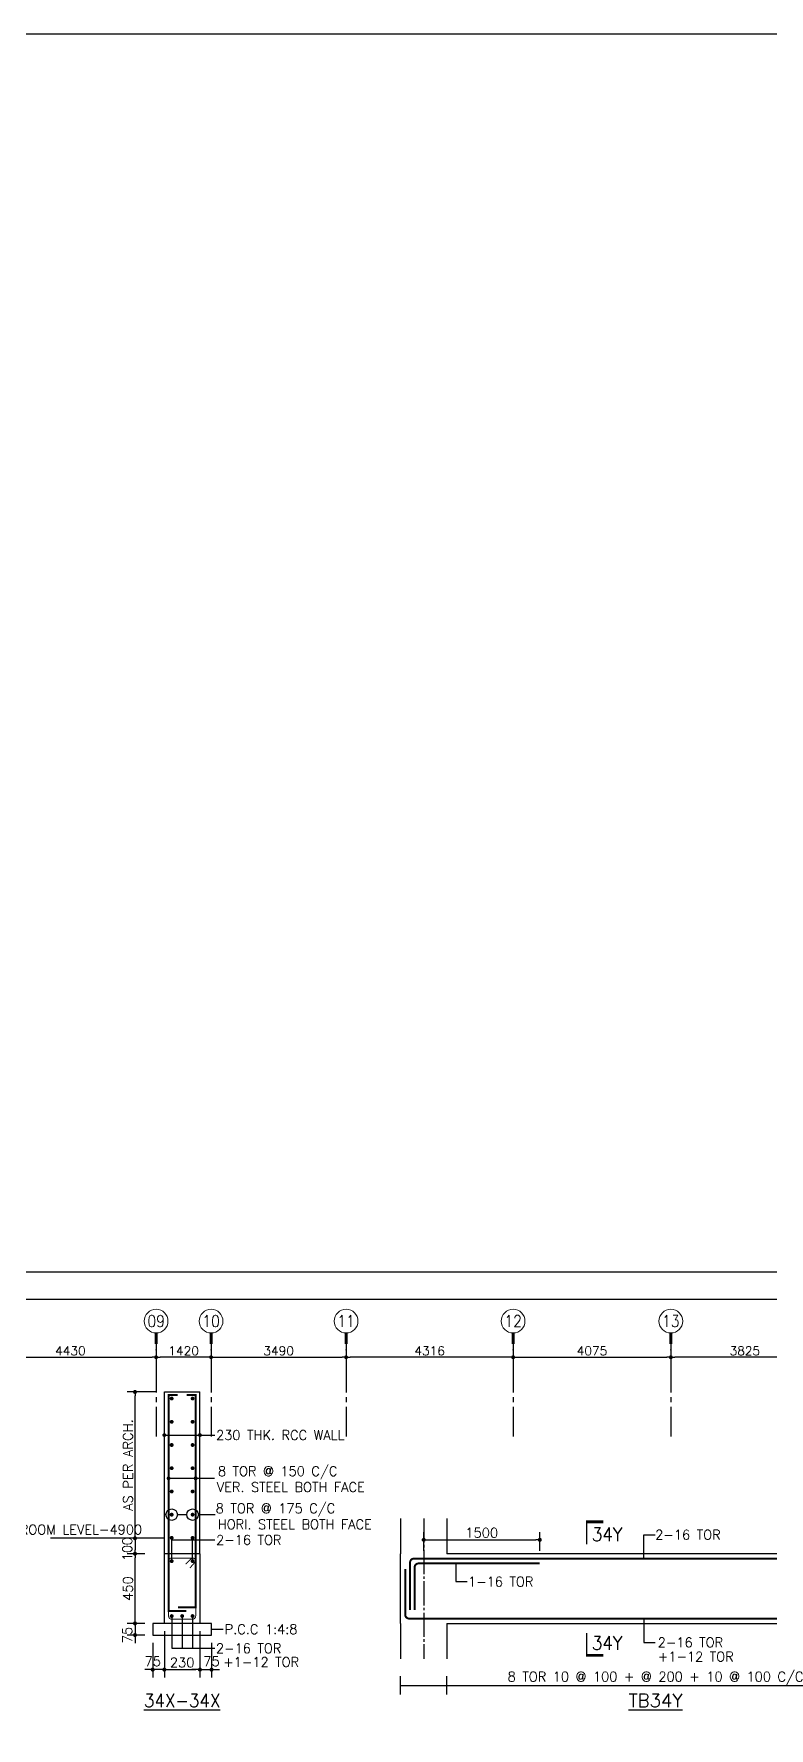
# Model space of a CAD drawing. Extents: x -200722 to 834823, y -494970 to 88783.
# Drawn here: x 251406 to 270406, y -277703 to -233929 of the extents above; entities that cross this region are included whole.
import ezdxf
from ezdxf.enums import TextEntityAlignment as Align

# ---------------------------------------------------------------- set-up
doc = ezdxf.new("R2010")
doc.units = 0
doc.header["$LTSCALE"] = 100
doc.header["$MEASUREMENT"] = 0
doc.header["$PDMODE"] = 34
doc.linetypes.add('ACAD_ISO04W100', pattern=[30, 24, -3, 0, -3])
doc.linetypes.add('CL', pattern=[3.25, 2.5, -0.25, 0.25, -0.25])
doc.layers.get('0').update_dxf_attribs({"linetype": 'CONTINUOUS'})
doc.layers.get('DEFPOINTS').update_dxf_attribs({"linetype": 'CONTINUOUS'})
doc.layers.add('9_TITLE TEXT', color=7, linetype='CONTINUOUS', lineweight=20)
doc.layers.add('A-GRIDMARKER', color=250, linetype='CONTINUOUS', lineweight=5)
for name, color, linetype in [('A-Grid', 5, 'ACAD_ISO04W100'), ('ARO', 7, 'CONTINUOUS'), ('B_NO', 3, 'CONTINUOUS'), ('BEAM', 4, 'CONTINUOUS'), ('CL', 8, 'CL'), ('COL_H', 235, 'CONTINUOUS'), ('FOOTING DIM', 4, 'CONTINUOUS'), ('STEEL', 6, 'CONTINUOUS'), ('TEXT', 2, 'CONTINUOUS')]:
    doc.layers.add(name, color=color, linetype=linetype)
doc.styles.add('ROMANS', font='romans.shx')
doc.styles.get("Standard").update_dxf_attribs({"font": 'simplex.shx'})
doc.dimstyles.new('01 S.K', dxfattribs={"dimtxt": 230, "dimasz": 100, "dimexe": 200, "dimexo": 100, "dimgap": 50, "dimtad": 1, "dimdec": 0, "dimzin": 0, "dimdsep": 46, "dimtxsty": 'Standard', "dimblk": 'DOT', "dimcen": 0.09, "dimclrd": 4, "dimclre": 4, "dimclrt": 4, "dimadec": 0, "dimazin": 0, "dimtfac": 1, "dimtdec": 0, "dimtofl": 0, "dimtmove": 0, "dimatfit": 3, "dimfxl": 2, "dimtolj": 1, "dimtzin": 0, "dimarcsym": 1})
doc.dimstyles.new('STANDARD$0', dxfattribs={"dimtxt": 2.5, "dimasz": 2.5, "dimexe": 2, "dimexo": 0.7, "dimgap": 0.9, "dimtad": 1, "dimdec": 0, "dimdsep": 46, "dimtxsty": 'ROMANS', "dimcen": 0.09, "dimclrd": 4, "dimclre": 4, "dimclrt": 3, "dimadec": 0, "dimazin": 0, "dimtfac": 1, "dimtdec": 0, "dimtmove": 0, "dimatfit": 3, "dimfxl": 1, "dimtolj": 1, "dimtzin": 0, "dimarcsym": 0})

# ---------------------------------------------------------------- blocks, each defined once
blk = doc.blocks.new('_DOT')
at = {"color": 0, "linetype": 'ByBlock'}
blk.add_line((-0.5, 0), (-1, 0), dxfattribs=at)
at = {"color": 0, "linetype": 'ByBlock', "const_width": 0.5}
blk.add_lwpolyline([(-0.25, 0, 1), (0.25, 0, 1)], format="xyb", close=True, dxfattribs=at)
blk = doc.blocks.new('*D1370')
at = {"layer": 'COL_H', "color": 4, "lineweight": -2, "ltscale": 0.4, "transparency": 16777216}
for p, q in [((267866, -267941), (267866, -267920)), ((271590, -268120), (267966, -268120)), ((271690, -267941), (271690, -267920))]:
    blk.add_line(p, q, dxfattribs=at)
at = {"layer": 'DEFPOINTS', "color": 0, "lineweight": -3, "ltscale": 0.4, "transparency": 16777216}
for p in [(267866, -268120, 3448), (267866, -268120), (271690, -268120, 3448)]:
    blk.add_point(p, dxfattribs=at)
at = {"layer": 'COL_H', "color": 4, "lineweight": -2, "ltscale": 0.4, "transparency": 16777216, "xscale": 100, "yscale": 100, "zscale": 100, "rotation": 180}
blk.add_blockref('_DOT', (267866, -268120), dxfattribs=at)
at = {"layer": 'COL_H', "color": 4, "lineweight": -2, "ltscale": 0.4, "transparency": 16777216, "xscale": 100, "yscale": 100, "zscale": 100}
blk.add_blockref('_DOT', (271690, -268120), dxfattribs=at)
at = {"layer": 'COL_H', "color": 4, "ltscale": 0.4, "transparency": 16777216, "insert": (269778, -267955), "char_height": 230, "attachment_point": 5}
blk.add_mtext('\\A1;3825', dxfattribs=at)
blk = doc.blocks.new('*D1371')
at = {"layer": 'COL_H', "color": 4, "lineweight": -2, "ltscale": 0.4, "transparency": 16777216}
for p, q in [((263791, -267941), (263791, -267920)), ((263891, -268120), (267766, -268120)), ((267866, -267941), (267866, -267920))]:
    blk.add_line(p, q, dxfattribs=at)
at = {"layer": 'DEFPOINTS', "color": 0, "lineweight": -3, "ltscale": 0.4, "transparency": 16777216}
for p in [(263791, -268120, 3448), (267866, -268120, 3448), (267866, -268120)]:
    blk.add_point(p, dxfattribs=at)
at = {"layer": 'COL_H', "color": 4, "lineweight": -2, "ltscale": 0.4, "transparency": 16777216, "xscale": 100, "yscale": 100, "zscale": 100, "rotation": 180}
blk.add_blockref('_DOT', (263791, -268120), dxfattribs=at)
at = {"layer": 'COL_H', "color": 4, "lineweight": -2, "ltscale": 0.4, "transparency": 16777216, "xscale": 100, "yscale": 100, "zscale": 100}
blk.add_blockref('_DOT', (267866, -268120), dxfattribs=at)
at = {"layer": 'COL_H', "color": 4, "ltscale": 0.4, "transparency": 16777216, "insert": (265828, -267955), "char_height": 230, "attachment_point": 5}
blk.add_mtext('\\A1;4075', dxfattribs=at)
blk = doc.blocks.new('*D1372')
at = {"layer": 'COL_H', "color": 4, "lineweight": -2, "ltscale": 0.4, "transparency": 16777216}
for p, q in [((259475, -267941), (259475, -267920)), ((263691, -268120), (259575, -268120)), ((263791, -267941), (263791, -267920))]:
    blk.add_line(p, q, dxfattribs=at)
at = {"layer": 'DEFPOINTS', "color": 0, "lineweight": -3, "ltscale": 0.4, "transparency": 16777216}
for p in [(259475, -268120, 3448), (259475, -268120), (263791, -268120, 3448)]:
    blk.add_point(p, dxfattribs=at)
at = {"layer": 'COL_H', "color": 4, "lineweight": -2, "ltscale": 0.4, "transparency": 16777216, "xscale": 100, "yscale": 100, "zscale": 100, "rotation": 180}
blk.add_blockref('_DOT', (259475, -268120), dxfattribs=at)
at = {"layer": 'COL_H', "color": 4, "lineweight": -2, "ltscale": 0.4, "transparency": 16777216, "xscale": 100, "yscale": 100, "zscale": 100}
blk.add_blockref('_DOT', (263791, -268120), dxfattribs=at)
at = {"layer": 'COL_H', "color": 4, "ltscale": 0.4, "transparency": 16777216, "insert": (261633, -267955), "char_height": 230, "attachment_point": 5}
blk.add_mtext('\\A1;4316', dxfattribs=at)
blk = doc.blocks.new('*D1373')
at = {"layer": 'COL_H', "color": 4, "lineweight": -2, "ltscale": 0.4, "transparency": 16777216}
for p, q in [((255985, -267941), (255985, -267920)), ((256085, -268120), (259375, -268120)), ((259475, -267941), (259475, -267920))]:
    blk.add_line(p, q, dxfattribs=at)
at = {"layer": 'DEFPOINTS', "color": 0, "lineweight": -3, "ltscale": 0.4, "transparency": 16777216}
for p in [(255985, -268120, 3448), (259475, -268120, 3448), (259475, -268120)]:
    blk.add_point(p, dxfattribs=at)
at = {"layer": 'COL_H', "color": 4, "lineweight": -2, "ltscale": 0.4, "transparency": 16777216, "xscale": 100, "yscale": 100, "zscale": 100, "rotation": 180}
blk.add_blockref('_DOT', (255985, -268120), dxfattribs=at)
at = {"layer": 'COL_H', "color": 4, "lineweight": -2, "ltscale": 0.4, "transparency": 16777216, "xscale": 100, "yscale": 100, "zscale": 100}
blk.add_blockref('_DOT', (259475, -268120), dxfattribs=at)
at = {"layer": 'COL_H', "color": 4, "ltscale": 0.4, "transparency": 16777216, "insert": (257730, -267955), "char_height": 230, "attachment_point": 5}
blk.add_mtext('\\A1;3490', dxfattribs=at)
blk = doc.blocks.new('*D1374')
at = {"layer": 'COL_H', "color": 4, "lineweight": -2, "ltscale": 0.4, "transparency": 16777216}
for p, q in [((254565, -267941), (254565, -267920)), ((255885, -268120), (254665, -268120)), ((255985, -267941), (255985, -267920))]:
    blk.add_line(p, q, dxfattribs=at)
at = {"layer": 'DEFPOINTS', "color": 0, "lineweight": -3, "ltscale": 0.4, "transparency": 16777216}
for p in [(254565, -268120, 3448), (254565, -268120), (255985, -268120, 3448)]:
    blk.add_point(p, dxfattribs=at)
at = {"layer": 'COL_H', "color": 4, "lineweight": -2, "ltscale": 0.4, "transparency": 16777216, "xscale": 100, "yscale": 100, "zscale": 100, "rotation": 180}
blk.add_blockref('_DOT', (254565, -268120), dxfattribs=at)
at = {"layer": 'COL_H', "color": 4, "lineweight": -2, "ltscale": 0.4, "transparency": 16777216, "xscale": 100, "yscale": 100, "zscale": 100}
blk.add_blockref('_DOT', (255985, -268120), dxfattribs=at)
at = {"layer": 'COL_H', "color": 4, "ltscale": 0.4, "transparency": 16777216, "insert": (255275, -267955), "char_height": 230, "attachment_point": 5}
blk.add_mtext('\\A1;1420', dxfattribs=at)
blk = doc.blocks.new('*D1375')
at = {"layer": 'COL_H', "color": 4, "lineweight": -2, "ltscale": 0.4, "transparency": 16777216}
for p, q in [((250135, -267941), (250135, -267920)), ((250235, -268120), (254465, -268120)), ((254565, -267941), (254565, -267920))]:
    blk.add_line(p, q, dxfattribs=at)
at = {"layer": 'DEFPOINTS', "color": 0, "lineweight": -3, "ltscale": 0.4, "transparency": 16777216}
for p in [(250135, -268120, 3448), (254565, -268120, 3448), (254565, -268120)]:
    blk.add_point(p, dxfattribs=at)
at = {"layer": 'COL_H', "color": 4, "lineweight": -2, "ltscale": 0.4, "transparency": 16777216, "xscale": 100, "yscale": 100, "zscale": 100, "rotation": 180}
blk.add_blockref('_DOT', (250135, -268120), dxfattribs=at)
at = {"layer": 'COL_H', "color": 4, "lineweight": -2, "ltscale": 0.4, "transparency": 16777216, "xscale": 100, "yscale": 100, "zscale": 100}
blk.add_blockref('_DOT', (254565, -268120), dxfattribs=at)
at = {"layer": 'COL_H', "color": 4, "ltscale": 0.4, "transparency": 16777216, "insert": (252350, -267955), "char_height": 230, "attachment_point": 5}
blk.add_mtext('\\A1;4430', dxfattribs=at)
blk = doc.blocks.new('DOT')
at = {"color": 0, "linetype": 'ByBlock'}
blk.add_line((-0.5, 0), (-1, 0), dxfattribs=at)
at = {"color": 0, "linetype": 'ByBlock', "const_width": 0.5}
blk.add_lwpolyline([(-0.25, 0, 1), (0.25, 0, 1)], format="xyb", close=True, dxfattribs=at)
blk = doc.blocks.new('*D2066')
at = {"layer": 'BEAM', "color": 0, "lineweight": -2, "transparency": 16777216}
for p, q in [((254777, -275198), (254777, -276392)), ((255697, -275198), (255697, -276392)), ((254881, -276192), (255593, -276192))]:
    blk.add_line(p, q, dxfattribs=at)
at = {"layer": 'DEFPOINTS', "color": 0, "lineweight": -3, "transparency": 16777216}
for p in [(254777, -274998), (255697, -274998), (255697, -276192)]:
    blk.add_point(p, dxfattribs=at)
at = {"layer": 'BEAM', "color": 0, "lineweight": -2, "transparency": 16777216, "xscale": 104, "yscale": 104, "zscale": 104, "rotation": 180}
blk.add_blockref('DOT', (254777, -276192), dxfattribs=at)
at = {"layer": 'BEAM', "color": 0, "lineweight": -2, "transparency": 16777216, "xscale": 104, "yscale": 104, "zscale": 104}
blk.add_blockref('DOT', (255697, -276192), dxfattribs=at)
at = {"layer": 'BEAM', "color": 0, "transparency": 16777216, "insert": (255237, -276008), "char_height": 248, "attachment_point": 5}
blk.add_mtext('\\A1;230', dxfattribs=at)
blk = doc.blocks.new('*D2067')
at = {"layer": 'BEAM', "color": 0, "lineweight": -2, "transparency": 16777216}
for p, q in [((254277, -273198), (253819, -273198)), ((254019, -274894), (254019, -273302)), ((254277, -274998), (253819, -274998))]:
    blk.add_line(p, q, dxfattribs=at)
at = {"layer": 'DEFPOINTS', "color": 0, "lineweight": -3, "transparency": 16777216}
for p in [(254019, -273198), (254477, -273198), (254477, -274998)]:
    blk.add_point(p, dxfattribs=at)
at = {"layer": 'BEAM', "color": 0, "lineweight": -2, "transparency": 16777216, "xscale": 104, "yscale": 104, "zscale": 104}
for p, rotation in [((254019, -273198), 90), ((254019, -274998), 270)]:
    blk.add_blockref('DOT', p, dxfattribs=dict(at, rotation=rotation))
at = {"layer": 'BEAM', "color": 0, "transparency": 16777216, "insert": (253835, -274098), "char_height": 248, "attachment_point": 5, "rotation": 90}
blk.add_mtext('\\A1;450', dxfattribs=at)
blk = doc.blocks.new('*D2069')
at = {"layer": 'BEAM', "color": 0, "lineweight": -2, "transparency": 16777216}
for p, q in [((255697, -275498), (255697, -276392)), ((255997, -275498), (255997, -276392)), ((255593, -276192), (255489, -276192)), ((255697, -276192), (255997, -276192)), ((256101, -276192), (256205, -276192))]:
    blk.add_line(p, q, dxfattribs=at)
at = {"layer": 'DEFPOINTS', "color": 0, "lineweight": -3, "transparency": 16777216}
for p in [(255697, -275298), (255997, -275298), (255997, -276192)]:
    blk.add_point(p, dxfattribs=at)
at = {"layer": 'BEAM', "color": 0, "lineweight": -2, "transparency": 16777216, "xscale": 104, "yscale": 104, "zscale": 104}
blk.add_blockref('DOT', (255697, -276192), dxfattribs=at)
at = {"layer": 'BEAM', "color": 0, "lineweight": -2, "transparency": 16777216, "xscale": 104, "yscale": 104, "zscale": 104, "rotation": 180}
blk.add_blockref('DOT', (255997, -276192), dxfattribs=at)
at = {"layer": 'BEAM', "color": 0, "transparency": 16777216, "insert": (255997, -275976), "char_height": 248, "attachment_point": 5}
blk.add_mtext('\\A1;75', dxfattribs=at)
blk = doc.blocks.new('*D2070')
at = {"layer": 'BEAM', "color": 0, "lineweight": -2, "transparency": 16777216}
for p, q in [((254477, -275498), (254477, -276392)), ((254777, -275498), (254777, -276392)), ((254373, -276192), (254269, -276192)), ((254777, -276192), (254477, -276192)), ((254881, -276192), (254985, -276192))]:
    blk.add_line(p, q, dxfattribs=at)
at = {"layer": 'DEFPOINTS', "color": 0, "lineweight": -3, "transparency": 16777216}
for p in [(254477, -275298), (254777, -275298), (254477, -276192)]:
    blk.add_point(p, dxfattribs=at)
at = {"layer": 'BEAM', "color": 0, "lineweight": -2, "transparency": 16777216, "xscale": 104, "yscale": 104, "zscale": 104}
blk.add_blockref('DOT', (254477, -276192), dxfattribs=at)
at = {"layer": 'BEAM', "color": 0, "lineweight": -2, "transparency": 16777216, "xscale": 104, "yscale": 104, "zscale": 104, "rotation": 180}
blk.add_blockref('DOT', (254777, -276192), dxfattribs=at)
at = {"layer": 'BEAM', "color": 0, "transparency": 16777216, "insert": (254477, -275976), "char_height": 248, "attachment_point": 5}
blk.add_mtext('\\A1;75', dxfattribs=at)
blk = doc.blocks.new('*D2071')
at = {"layer": 'BEAM', "color": 0, "lineweight": -2, "transparency": 16777216}
for p, q in [((254019, -274894), (254019, -274790)), ((254277, -274998), (253819, -274998)), ((254277, -275298), (253819, -275298)), ((254019, -274998), (254019, -275298)), ((254019, -275402), (254019, -275506))]:
    blk.add_line(p, q, dxfattribs=at)
at = {"layer": 'DEFPOINTS', "color": 0, "lineweight": -3, "transparency": 16777216}
for p in [(254019, -275298), (254477, -274998), (254477, -275298)]:
    blk.add_point(p, dxfattribs=at)
at = {"layer": 'BEAM', "color": 0, "lineweight": -2, "transparency": 16777216, "xscale": 104, "yscale": 104, "zscale": 104}
for p, rotation in [((254019, -274998), 270), ((254019, -275298), 90)]:
    blk.add_blockref('DOT', p, dxfattribs=dict(at, rotation=rotation))
at = {"layer": 'BEAM', "color": 0, "transparency": 16777216, "insert": (253819, -275298), "char_height": 248, "attachment_point": 5, "rotation": 90}
blk.add_mtext('\\A1;75', dxfattribs=at)
blk = doc.blocks.new('*D2072')
at = {"layer": 'BEAM', "color": 0, "lineweight": -2, "transparency": 16777216}
for p, q in [((254277, -272798), (253819, -272798)), ((254019, -272902), (254019, -273094)), ((254277, -273198), (253819, -273198))]:
    blk.add_line(p, q, dxfattribs=at)
at = {"layer": 'DEFPOINTS', "color": 0, "lineweight": -3, "transparency": 16777216}
for p in [(254477, -272798), (254019, -273198), (254477, -273198)]:
    blk.add_point(p, dxfattribs=at)
at = {"layer": 'BEAM', "color": 0, "lineweight": -2, "transparency": 16777216, "xscale": 104, "yscale": 104, "zscale": 104}
for p, rotation in [((254019, -272798), 90), ((254019, -273198), 270)]:
    blk.add_blockref('DOT', p, dxfattribs=dict(at, rotation=rotation))
at = {"layer": 'BEAM', "color": 0, "transparency": 16777216, "insert": (253820, -273081), "char_height": 248, "attachment_point": 5, "rotation": 90}
blk.add_mtext('\\A1;{\\T0.95;100}', dxfattribs=at)
blk = doc.blocks.new('*D2076')
at = {"layer": 'BEAM', "color": 0, "lineweight": -2, "transparency": 16777216}
for p, q in [((261479, -273123), (261479, -272638)), ((264479, -273123), (264479, -272638)), ((261583, -272838), (264375, -272838))]:
    blk.add_line(p, q, dxfattribs=at)
at = {"layer": 'DEFPOINTS', "color": 0, "lineweight": -3, "transparency": 16777216}
for p in [(264479, -272838), (261479, -273323), (264479, -273323)]:
    blk.add_point(p, dxfattribs=at)
at = {"layer": 'BEAM', "color": 0, "lineweight": -2, "transparency": 16777216, "xscale": 104, "yscale": 104, "zscale": 104, "rotation": 180}
blk.add_blockref('DOT', (261479, -272838), dxfattribs=at)
at = {"layer": 'BEAM', "color": 0, "lineweight": -2, "transparency": 16777216, "xscale": 104, "yscale": 104, "zscale": 104}
blk.add_blockref('DOT', (264479, -272838), dxfattribs=at)
at = {"layer": 'BEAM', "color": 0, "transparency": 16777216, "insert": (262979, -272654), "char_height": 248, "attachment_point": 5}
blk.add_mtext('\\A1;1500', dxfattribs=at)
blk = doc.blocks.new('*D2082')
at = {"layer": 'BEAM', "color": 0, "lineweight": -2, "transparency": 16777216}
for p, q in [((254577, -269016), (253819, -269016)), ((254019, -272694), (254019, -269120)), ((254577, -272798), (253819, -272798))]:
    blk.add_line(p, q, dxfattribs=at)
at = {"layer": 'DEFPOINTS', "color": 0, "lineweight": -3, "transparency": 16777216}
for p in [(254019, -269016), (254777, -269016, -6896), (254777, -272798, -6896)]:
    blk.add_point(p, dxfattribs=at)
at = {"layer": 'BEAM', "color": 0, "lineweight": -2, "transparency": 16777216, "xscale": 104, "yscale": 104, "zscale": 104}
for p, rotation in [((254019, -269016), 90), ((254019, -272798), 270)]:
    blk.add_blockref('DOT', p, dxfattribs=dict(at, rotation=rotation))
at = {"layer": 'BEAM', "color": 0, "transparency": 16777216, "insert": (253835, -270907), "char_height": 248, "attachment_point": 5, "rotation": 90}
blk.add_mtext('\\A1;AS PER ARCH.', dxfattribs=at)

msp = doc.modelspace()

# ---------------------------------------------------------------- linework, layer by layer
at = {"color": 18, "ltscale": 0.4, "true_color": 0x000000}
for p, q in [((254776.8, -273198.1, -6895.8), (254776.8, -269016, -6895.8)), ((254776.8, -269016, -6895.8), (255696.8, -269016, -6895.8)), ((255696.8, -273198.1, -6895.8), (255696.8, -269016, -6895.8))]:
    msp.add_line(p, q, dxfattribs=at)
at = {"color": 1, "lineweight": -3, "ltscale": 0.4}
for p, q in [((254776.8, -273198.1, -6895.8), (254776.8, -270444.8, -6895.8)), ((255696.8, -273198.1, -6895.8), (255696.8, -270461.8, -6895.8))]:
    msp.add_line(p, q, dxfattribs=at)
at = {"color": 18, "ltscale": 0.4, "true_color": 0x000000}
for points in [[(192580.7, -233928.9), (509756.8, -233928.9), (509756.8, -494970.3), (192580.7, -494970.3)], [(222672.7, -265926.9), (222672.7, -349086.9), (340412.7, -349086.9), (340412.7, -265926.9)]]:
    msp.add_lwpolyline(points, close=True, dxfattribs=at)
at = {"color": 18, "true_color": 0x000000}
msp.add_lwpolyline([(223372.7, -348386.9), (339712.7, -348386.9), (339712.7, -266626.9), (223372.7, -266626.9)], close=True, dxfattribs=at)
at = {"layer": '9_TITLE TEXT', "color": 18, "true_color": 0x000000}
msp.add_lwpolyline([(339712.7, -266626.9), (223372.7, -266626.9), (223372.7, -348386.9), (339712.7, -348386.9)], dxfattribs=at)
at = {"layer": 'A-Grid', "color": 8, "linetype": 'CL', "ltscale": 5, "elevation": 7446.6}
for points in [[(254564.6, -267777.9), (254564.6, -270166.2)], [(255984.6, -267777.9), (255984.6, -270166.2)], [(259474.6, -267777.9), (259474.6, -270166.2)], [(263790.6, -267777.9), (263790.6, -270166.2)], [(267865.6, -267777.9), (267865.6, -270166.2)]]:
    msp.add_lwpolyline(points, dxfattribs=at)
at = {"layer": 'A-GRIDMARKER', "color": 2, "linetype": 'ByBlock', "ltscale": 500, "const_width": 75, "elevation": 7446.6}
for points in [[(254564.6, -267777.9), (254564.6, -267492.9)], [(255984.6, -267777.9), (255984.6, -267492.9)], [(259474.6, -267777.9), (259474.6, -267492.9)], [(263790.6, -267777.9), (263790.6, -267492.9)], [(267865.6, -267777.9), (267865.6, -267492.9)]]:
    msp.add_lwpolyline(points, dxfattribs=at)
at = {"layer": 'A-GRIDMARKER', "color": 2, "linetype": 'ByBlock', "ltscale": 500}
for centre in [(254564.6, -267186.8, 7446.6), (255984.6, -267186.8, 7446.6), (259474.6, -267186.8, 7446.6), (263790.6, -267186.8, 7446.6), (267865.6, -267186.8, 7446.6)]:
    msp.add_circle(centre, 306.2, dxfattribs=at)
at = {"layer": 'ARO', "color": 18, "true_color": 0x000000}
for points, elevation in [([(267169, -273323.1), (267169, -272707.3), (267462.1, -272707.3)], -3998.7), ([(262307.9, -273448.1), (262307.9, -273915), (262601, -273915)], -6895.9), ([(267169, -274873.1), (267169, -275489), (267462.1, -275489)], -3998.7)]:
    msp.add_lwpolyline(points, dxfattribs=dict(at, elevation=elevation))
at = {"layer": 'B_NO', "color": 7, "elevation": -3998.7}
for points in [[(265690.2, -272951, 30, 30, 0), (265690.2, -272374.5, 75, 75, 0), (266117.7, -272374.5, 75, 75, 0)], [(265690.2, -275245.3, 30, 30, 0), (265690.2, -275821.8, 75, 75, 0), (266117.7, -275821.8, 75, 75, 0)]]:
    msp.add_lwpolyline(points, format="xyseb", dxfattribs=at)
at = {"layer": 'BEAM', "color": 18, "linetype": 'ByBlock', "true_color": 0x000000}
for p, q in [((260879.5, -272283.7, -5794.3), (260879.5, -273198.1, -5794.3)), ((262079.5, -272283.7, -5794.3), (262079.5, -273198.1, -5794.3)), ((260879.5, -274998.1, -5794.3), (260879.5, -273198.1, -5794.3)), ((260879.5, -274998.1, -5794.3), (260879.5, -275912.5, -5794.3)), ((262079.5, -274998.1, -5794.3), (272861.5, -274998.1, -6895.8)), ((262079.5, -274998.1, -5794.3), (262079.5, -275912.5, -5794.3)), ((260879.5, -276835.8, -5794.3), (260879.5, -276360.5, -5794.3)), ((260879.5, -276598.1, -5794.3), (274061.5, -276598.1, -6895.8)), ((262079.5, -276835.8, -5794.3), (262079.5, -276360.5, -5794.3))]:
    msp.add_line(p, q, dxfattribs=at)
at = {"layer": 'BEAM', "color": 8}
msp.add_line((254776.8, -272798.1, -6895.8), (251839.2, -272798.1, -6895.8), dxfattribs=at)
at = {"layer": 'BEAM', "color": 18, "true_color": 0x000000}
for p, q in [((255696.8, -273198.1, -6895.8), (254776.8, -273198.1, -6895.8)), ((254776.8, -274998.1, -6895.8), (254776.8, -273198.1, -6895.8)), ((255696.8, -273198.1, -6895.8), (255696.8, -274998.1, -6895.8)), ((255696.8, -274998.1, -6895.8), (254776.8, -274998.1, -6895.8))]:
    msp.add_line(p, q, dxfattribs=at)
at = {"layer": 'BEAM', "color": 18, "true_color": 0x000000, "elevation": -6895.8}
msp.add_lwpolyline([(255696.8, -273798.1), (255696.8, -274998.1)], dxfattribs=at)
msp.add_lwpolyline([(255996.8, -274998.1), (254476.8, -274998.1), (254476.8, -275298.1), (255996.8, -275298.1)], close=True, dxfattribs=at)
at = {"layer": 'CL', "color": 18, "linetype": 'CL', "lineweight": -3, "ltscale": 2.5, "true_color": 0x000000}
msp.add_line((261479.5, -272283.7, -5794.3), (261479.5, -275912.5, -5794.3), dxfattribs=at)
at = {"layer": 'FOOTING DIM', "color": 18, "true_color": 0x000000}
msp.add_line((272861.5, -273198.1, -6895.7), (262079.5, -273198.1, -5856.4), dxfattribs=at)
at = {"layer": 'STEEL', "color": 18, "true_color": 0x000000, "const_width": 50.8, "elevation": -6895.8}
for points in [[(255345.9, -274676), (254886.8, -274676), (254886.8, -269098.1), (255123.2, -269098.1)], [(255127.8, -274580), (255586.8, -274580), (255586.8, -269098.1), (255350.5, -269098.1)]]:
    msp.add_lwpolyline(points, dxfattribs=at)
at = {"layer": 'STEEL', "color": 18, "true_color": 0x000000, "elevation": -6895.8}
for points, const_width in [([(254941.8, -269188.1, 1), (254991.8, -269188.1, 1)], 50), ([(255481.8, -269188.1, 1), (255531.8, -269188.1, 1)], 50), ([(254941.8, -269788.1, 1), (254991.8, -269788.1, 1)], 50), ([(255481.8, -269788.1, 1), (255531.8, -269788.1, 1)], 50), ([(254941.8, -270388.1, 1), (254991.8, -270388.1, 1)], 50), ([(255481.8, -270388.1, 1), (255531.8, -270388.1, 1)], 50), ([(254941.8, -270988.1, 1), (254991.8, -270988.1, 1)], 50), ([(255481.8, -270988.1, 1), (255531.8, -270988.1, 1)], 50), ([(254941.8, -271588.1, 1), (254991.8, -271588.1, 1)], 50), ([(255481.8, -271588.1, 1), (255531.8, -271588.1, 1)], 50), ([(254941.8, -272188.1, 1), (254991.8, -272188.1, 1)], 50), ([(255481.8, -272188.1, 1), (255531.8, -272188.1, 1)], 50), ([(254941.8, -272788.1, 1), (254991.8, -272788.1, 1)], 50), ([(255481.8, -272788.1, 1), (255531.8, -272788.1, 1)], 50), ([(254966.8, -273308.1), (255506.8, -273308.1, -0.4142136), (255586.8, -273388.1), (255586.8, -274808.1, -0.4142136), (255506.8, -274888.1), (254966.8, -274888.1, -0.4142136), (254886.8, -274808.1), (254886.8, -273388.1, -0.4142136)], 25.4), ([(254941.8, -273388.1, 1), (254991.8, -273388.1, 1)], 50), ([(255481.8, -273388.1, 1), (255531.8, -273388.1, 1)], 50), ([(254941.8, -274808.1, -1), (254991.8, -274808.1, -1)], 50), ([(255211.8, -274808.1, -1), (255261.8, -274808.1, -1)], 50), ([(255481.8, -274808.1, -1), (255531.8, -274808.1, -1)], 50)]:
    msp.add_lwpolyline(points, format="xyb", close=True, dxfattribs=dict(at, const_width=const_width))
at = {"layer": 'STEEL', "color": 18, "true_color": 0x000000}
for points, const_width, elevation in [([(255328.3, -273469.1), (255468.7, -273327.3, -0.9245164), (255563, -273423), (255435.6, -273568, -122.114008)], 25, -6895.8), ([(273820.6, -274654), (273820.6, -273424.7, 0.4142136), (273719, -273323.1), (261227.1, -273323.1, 0.4142136), (261127.1, -273423.1), (261127.1, -274654)], 50.8, 0)]:
    msp.add_lwpolyline(points, format="xyb", dxfattribs=dict(at, const_width=const_width, elevation=elevation))
at = {"layer": 'STEEL', "color": 18, "true_color": 0x000000, "const_width": 50.8}
msp.add_lwpolyline([(261002.1, -273594.8), (261002.1, -274771.5, 0.4142136), (261103.7, -274873.1), (273844, -274873.1, 0.4142136), (273945.6, -274771.5), (273945.6, -273594.8)], format="xyb", dxfattribs=at)
at = {"layer": 'STEEL', "color": 3, "const_width": 50.8, "elevation": -6895.9}
msp.add_lwpolyline([(261244.6, -274654), (261244.6, -273549.7, -0.4142136), (261346.2, -273448.1), (264479.5, -273448.1)], format="xyb", dxfattribs=at)
at = {"layer": 'TEXT', "color": 18, "true_color": 0x000000}
for p, q in [((254886.8, -271249.4, -6895.8), (256070.6, -271249.4, -6895.8)), ((255115.6, -272188.1, -6895.8), (255358.1, -272188.1, -6895.8)), ((255655.6, -272188.1, -6895.8), (256086.8, -272188.1, -6895.8))]:
    msp.add_line(p, q, dxfattribs=at)
at = {"layer": 'TEXT', "color": 18, "true_color": 0x000000, "const_width": 50, "elevation": -6895.8}
for points in [[(254751.8, -270131.9, 1), (254801.8, -270131.9, 1)], [(255671.8, -270131.9, 1), (255721.8, -270131.9, 1)], [(254861.8, -271249.4, 1), (254911.8, -271249.4, 1)], [(255561.8, -271249.4, 1), (255611.8, -271249.4, 1)]]:
    msp.add_lwpolyline(points, format="xyb", close=True, dxfattribs=at)
at = {"layer": 'TEXT', "color": 18, "true_color": 0x000000, "elevation": -6895.8}
for points in [[(254776.8, -270131.9), (256078.4, -270131.9)], [(254966.8, -273388.1), (254966.8, -272841.2), (256078.4, -272841.2)], [(255506.8, -273388.1), (255506.8, -272841.2)], [(254966.8, -274808.1), (254966.8, -275641.4), (256078.4, -275641.4)], [(255236.8, -274808.1), (255236.8, -275641.4)], [(255506.8, -274808.1), (255506.8, -275641.4)], [(255996.8, -275148.1), (256300.3, -275148.1)]]:
    msp.add_lwpolyline(points, dxfattribs=at)
at = {"layer": 'TEXT', "color": 18, "true_color": 0x000000}
for centre in [(254966.8, -272188.1, -6895.8), (255506.8, -272188.1, -6895.8)]:
    msp.add_circle(centre, 148.8, dxfattribs=at)

# ---------------------------------------------------------------- texts
at = {"layer": 'A-Grid', "color": 18, "true_color": 0x000000, "width": 0.88}
for s, p in [('09', (254564.6, -267186.8, 7446.6)), ('10', (255984.6, -267186.8, 7446.6)), ('11', (259474.6, -267186.8, 7446.6)), ('12', (263790.6, -267186.8, 7446.6)), ('13', (267865.6, -267186.8, 7446.6))]:
    msp.add_text(s, height=300, dxfattribs=at).set_placement(p, align=Align.MIDDLE)
at = {"layer": 'B_NO', "color": 18, "true_color": 0x000000, "width": 0.9}
for p in [(265825.8, -272695, -3998.7), (265825.8, -275501.3, -3998.7)]:
    msp.add_text('34Y', height=350, dxfattribs=at).set_placement(p, align=Align.MIDDLE_LEFT)
at = {"layer": 'B_NO', "color": 18, "true_color": 0x000000}
for s, height, width, p in [('8 TOR 10 @ 100 + @ 200 + 10 @ 100 C/C', 250, 0.98, (267470.5, -276391, -6345.1)), ('%%U34X-34X', 350, 0.9, (255236.8, -276988.4, -6895.8)), ('%%UTB34Y', 350, 0.98, (267470.5, -276988.4, -6345.1))]:
    msp.add_text(s, height=height, dxfattribs=dict(at, width=width)).set_placement(p, align=Align.MIDDLE)
at = {"layer": 'TEXT', "color": 18, "true_color": 0x000000, "width": 0.98}
for s, p in [('230 THK. RCC WALL', (256114.8, -270131.9, -6895.8)), ('8 TOR @ 150 C/C', (256161.2, -271064.8, -6895.8)), ('VER. STEEL BOTH FACE', (256135, -271476.4, -6895.8)), ('8 TOR @ 175 C/C', (256105.2, -272025.5, -6895.8)), ('PUMP ROOM LEVEL-4900', (249949.1, -272573.3, -6895.8)), ('HORI. STEEL BOTH FACE', (256158.4, -272437.2, -6895.8)), ('2-16 TOR', (267462.1, -272707.3, -3998.7)), ('2-16 TOR', (256114.8, -272841.2, -6895.8)), ('1-16 TOR', (262623.9, -273919, -6895.9)), ('P.C.C 1:4:8', (256336.7, -275148.1, -6895.8)), ('2-16 TOR', (256110.1, -275641.4, -6895.8)), ('2-16 TOR', (267526.9, -275489, -3998.7)), ('+1-12 TOR', (267526.9, -275855.6, -3998.7)), ('+1-12 TOR', (256296.5, -275996.7))]:
    msp.add_text(s, height=250, dxfattribs=at).set_placement(p, align=Align.MIDDLE_LEFT)

# ---------------------------------------------------------------- dimensions: what is measured, and where the dimension line sits
at = {"layer": 'BEAM', "color": 18, "true_color": 0x000000}
dim = msp.add_linear_dim(base=(254019.5, -269016), p1=(254776.8, -272798.1, -6895.8), p2=(254776.8, -269016, -6895.8), angle=90, text='AS PER ARCH.', dimstyle='STANDARD$0', override={"dimscale": 8, "dimtxt": 31, "dimasz": 13, "dimexe": 25, "dimexo": 25, "dimgap": 7.5, "dimlfac": 0.25, "dimzin": 3, "dimtxsty": 'Standard', "dimblk": 'DOT', "dimcen": 3, "dimdle": 4, "dimclrd": 0, "dimclre": 0, "dimclrt": 0, "dimtmove": 2, "dimldrblk": 'DOT', "dimtzin": 3}, dxfattribs=at)
dim.commit()
dim.dimension.update_dxf_attribs({"geometry": '*D2082', "text_midpoint": (253835.5, -270907.1)})
for base, p1, p2, override, picture, middle in [((264479.5, -272837.5, -6895.9), (261479.5, -273323.1, -6895.9), (264479.5, -273323.1, -6895.9), {"dimscale": 8, "dimtxt": 31, "dimasz": 13, "dimexe": 25, "dimexo": 25, "dimgap": 7.5, "dimdec": 0, "dimlfac": 0.5, "dimzin": 3, "dimtxsty": 'Standard', "dimblk": 'DOT', "dimcen": 3, "dimdle": 4, "dimclrd": 0, "dimclre": 0, "dimclrt": 0, "dimtdec": 0, "dimtmove": 2, "dimldrblk": 'DOT', "dimtzin": 3}, '*D2076', (262979.5, -272653.5, -6895.9)), ((255696.8, -276192, -6895.8), (254776.8, -274998.1, -6895.8), (255696.8, -274998.1, -6895.8), {"dimscale": 8, "dimtxt": 31, "dimasz": 13, "dimexe": 25, "dimexo": 25, "dimgap": 7.5, "dimdec": 0, "dimlfac": 0.25, "dimzin": 3, "dimtxsty": 'Standard', "dimblk": 'DOT', "dimcen": 3, "dimdle": 4, "dimclrd": 0, "dimclre": 0, "dimclrt": 0, "dimtdec": 0, "dimtmove": 2, "dimldrblk": 'DOT', "dimtzin": 3}, '*D2066', (255236.8, -276008, -6895.8))]:
    dim = msp.add_linear_dim(base=base, p1=p1, p2=p2, dimstyle='STANDARD$0', override=override, dxfattribs=at)
    dim.commit()
    dim.dimension.update_dxf_attribs({"geometry": picture, "text_midpoint": middle})
dim = msp.add_linear_dim(base=(254019.5, -273198.1, -6895.8), p1=(254476.8, -272798.1, -6895.8), p2=(254476.8, -273198.1, -6895.8), angle=270, text='{\\T0.95;<>}', dimstyle='STANDARD$0', override={"dimscale": 8, "dimtxt": 31, "dimasz": 13, "dimexe": 25, "dimexo": 25, "dimgap": 7.5, "dimdec": 0, "dimlfac": 0.25, "dimzin": 3, "dimtxsty": 'Standard', "dimblk": 'DOT', "dimcen": 3, "dimdle": 4, "dimclrd": 0, "dimclre": 0, "dimclrt": 0, "dimtdec": 0, "dimtmove": 2, "dimldrblk": 'DOT', "dimtzin": 3}, dxfattribs=at)
dim.commit()
dim.dimension.update_dxf_attribs({"geometry": '*D2072', "text_midpoint": (253819.5, -273081, -6895.8), "dimtype": 160})
dim = msp.add_linear_dim(base=(254019.5, -273198.1, -6895.8), p1=(254476.8, -274998.1, -6895.8), p2=(254476.8, -273198.1, -6895.8), angle=90, dimstyle='STANDARD$0', override={"dimscale": 8, "dimtxt": 31, "dimasz": 13, "dimexe": 25, "dimexo": 25, "dimgap": 7.5, "dimdec": 0, "dimlfac": 0.25, "dimzin": 3, "dimtxsty": 'Standard', "dimblk": 'DOT', "dimcen": 3, "dimdle": 4, "dimclrd": 0, "dimclre": 0, "dimclrt": 0, "dimtdec": 0, "dimtmove": 2, "dimldrblk": 'DOT', "dimtzin": 3}, dxfattribs=at)
dim.commit()
dim.dimension.update_dxf_attribs({"geometry": '*D2067', "text_midpoint": (253835.5, -274098.1, -6895.8)})
for base, p1, angle, picture, middle in [((254019.5, -275298.1, -6895.8), (254476.8, -274998.1, -6895.8), 270, '*D2071', (253819.5, -275298.1, -6895.8)), ((254476.8, -276192, -6895.8), (254776.8, -275298.1, -6895.8), 180, '*D2070', (254476.8, -275976.2, -6895.8))]:
    dim = msp.add_linear_dim(base=base, p1=p1, p2=(254476.8, -275298.1, -6895.8), angle=angle, dimstyle='STANDARD$0', override={"dimscale": 8, "dimtxt": 31, "dimasz": 13, "dimexe": 25, "dimexo": 25, "dimgap": 7.5, "dimdec": 0, "dimlfac": 0.25, "dimzin": 3, "dimtxsty": 'Standard', "dimblk": 'DOT', "dimcen": 3, "dimdle": 4, "dimclrd": 0, "dimclre": 0, "dimclrt": 0, "dimtdec": 0, "dimtmove": 2, "dimldrblk": 'DOT', "dimtzin": 3}, dxfattribs=at)
    dim.commit()
    dim.dimension.update_dxf_attribs({"geometry": picture, "text_midpoint": middle, "dimtype": 160})
dim = msp.add_linear_dim(base=(255996.8, -276192, -6895.8), p1=(255696.8, -275298.1, -6895.8), p2=(255996.8, -275298.1, -6895.8), dimstyle='STANDARD$0', override={"dimscale": 8, "dimtxt": 31, "dimasz": 13, "dimexe": 25, "dimexo": 25, "dimgap": 7.5, "dimdec": 0, "dimlfac": 0.25, "dimzin": 3, "dimtxsty": 'Standard', "dimblk": 'DOT', "dimcen": 3, "dimdle": 4, "dimclrd": 0, "dimclre": 0, "dimclrt": 0, "dimtdec": 0, "dimtmove": 2, "dimldrblk": 'DOT', "dimtzin": 3}, dxfattribs=at)
dim.commit()
dim.dimension.update_dxf_attribs({"geometry": '*D2069', "text_midpoint": (255996.8, -275976.2, -6895.8), "dimtype": 160})
at = {"layer": 'COL_H', "color": 18, "ltscale": 0.4, "true_color": 0x000000}
for base, p1, p2, picture, middle in [((254564.6, -268119.6, 3998.7), (250134.6, -268119.6, 7446.6), (254564.6, -268119.6, 7446.6), '*D1375', (252349.6, -267954.6, 3998.7)), ((259474.6, -268119.6, 3998.7), (255984.6, -268119.6, 7446.6), (259474.6, -268119.6, 7446.6), '*D1373', (257729.6, -267954.6, 3998.7)), ((267865.6, -268119.6, 3998.7), (263790.6, -268119.6, 7446.6), (267865.6, -268119.6, 7446.6), '*D1371', (265828.1, -267954.6, 3998.7))]:
    dim = msp.add_linear_dim(base=base, p1=p1, p2=p2, angle=180, dimstyle='01 S.K', override={"dimfxl": 175, "dimfxlon": 1}, dxfattribs=at)
    dim.commit()
    dim.dimension.update_dxf_attribs({"geometry": picture, "text_midpoint": middle})
for base, p1, p2, picture, middle in [((254564.6, -268119.6, 3998.7), (255984.6, -268119.6, 7446.6), (254564.6, -268119.6, 7446.6), '*D1374', (255274.6, -267954.6, 3998.7)), ((259474.6, -268119.6, 3998.7), (263790.6, -268119.6, 7446.6), (259474.6, -268119.6, 7446.6), '*D1372', (261632.6, -267954.6, 3998.7))]:
    dim = msp.add_linear_dim(base=base, p1=p1, p2=p2, dimstyle='01 S.K', override={"dimfxl": 175, "dimfxlon": 1}, dxfattribs=at)
    dim.commit()
    dim.dimension.update_dxf_attribs({"geometry": picture, "text_midpoint": middle})
dim = msp.add_linear_dim(base=(267865.6, -268119.6, 3998.7), p1=(271689.6, -268119.6, 7446.6), p2=(267865.6, -268119.6, 7446.6), text='3825', dimstyle='01 S.K', override={"dimfxl": 175, "dimfxlon": 1}, dxfattribs=at)
dim.commit()
dim.dimension.update_dxf_attribs({"geometry": '*D1370', "text_midpoint": (269777.6, -267954.6, 3998.7)})

doc.saveas('drawing.dxf')
